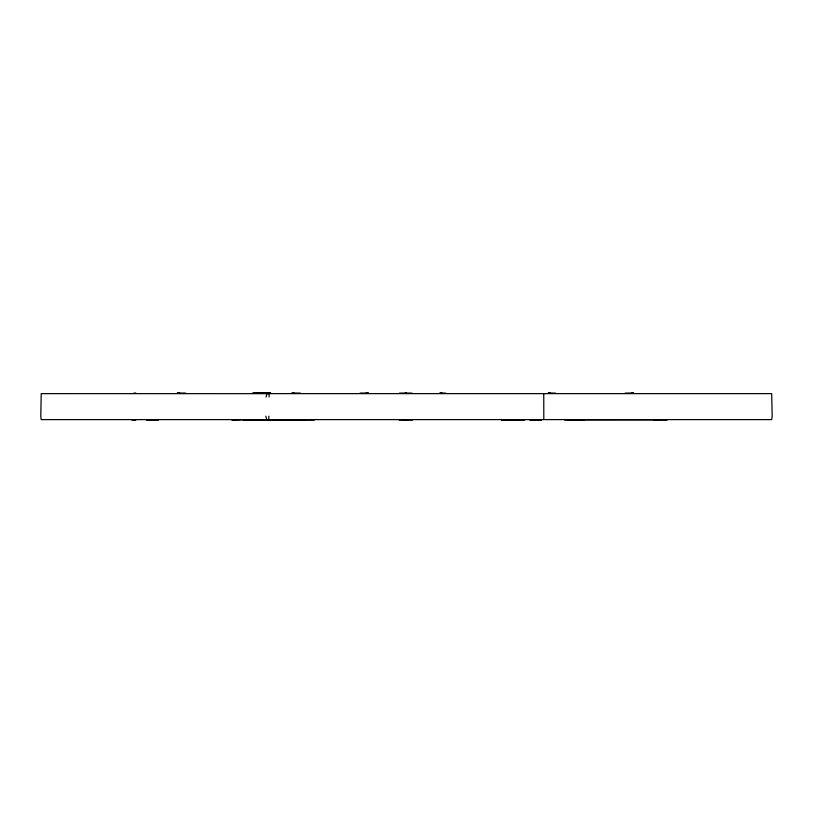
<?xml version="1.0" encoding="UTF-8"?>
<svg xmlns="http://www.w3.org/2000/svg" width="813" height="813" viewBox="0 0 813 813"><rect width="100%" height="100%" fill="white"/><g stroke="black" fill="none" stroke-linecap="round" stroke-linejoin="round"><path stroke-width="1.22" d="M269.083 397.059L269.093 393.665L271.735 393.634L771.679 393.634L772.187 416.185L771.689 419.61L538.226 419.61L41.209 419.61L40.792 416.185L41.219 393.634L269.093 393.665M268.798 419.569L268.879 416.185M543.806 419.579L543.755 393.665M266.024 397.059L267.081 393.665M564.689 420.087L570.218 419.823M402.872 420.209L412.506 420.067M292.629 419.996L291.227 420.209L297.67 420.067M538.257 420.189L530.086 420.067L539.121 420.067M569.507 420.057L570.492 419.975M133.86 393.096L135.832 393.035M631.64 393.086L633.683 393.035L625.238 393.086M258.991 419.915L241.776 419.986M261.644 393.086L264.012 393.035L255.445 393.086M573.775 420.016L568.267 420.148L583.897 420.067M366.043 393.086L368.543 393.035L360.088 393.086M519.385 420.209L524.69 420.097M236.756 419.904L231.908 420.006L240.496 420.047M657.107 419.925L567.586 419.965M399.468 393.086L406.51 393.086M405.057 393.086L411.978 393.086M255.211 419.925L248.077 419.996L261.695 420.026L258.615 419.925M399.183 420.067L408.543 420.209M653.52 420.179L667.067 420.077M305.271 420.097L273.686 420.199L314.326 420.097M300.353 393.086L291.857 393.045L294.184 393.096M555.452 393.086L548.104 393.035L550.35 393.086M185.628 393.086L177.295 393.035L179.622 393.096M445.737 393.086L439.803 393.035L442.069 393.086M530.076 420.057L538.023 420.189M131.797 420.067L135.761 420.209L134.175 419.986M265.8 416.185L266.786 419.569M275.77 419.986L272.528 420.087L283.27 420.057L275.77 419.986M270.648 393.045L252.863 393.146L270.648 393.045M540.015 420.067L536.529 420.097L541.509 420.209L540.015 420.067M154.135 420.067L146.736 420.097L158.189 420.209L154.135 420.067M263.758 420.067L244.012 420.097L271.166 420.209L263.758 420.067M516.631 420.067L501.662 420.097L522.82 420.209L516.631 420.067"/></g></svg>
